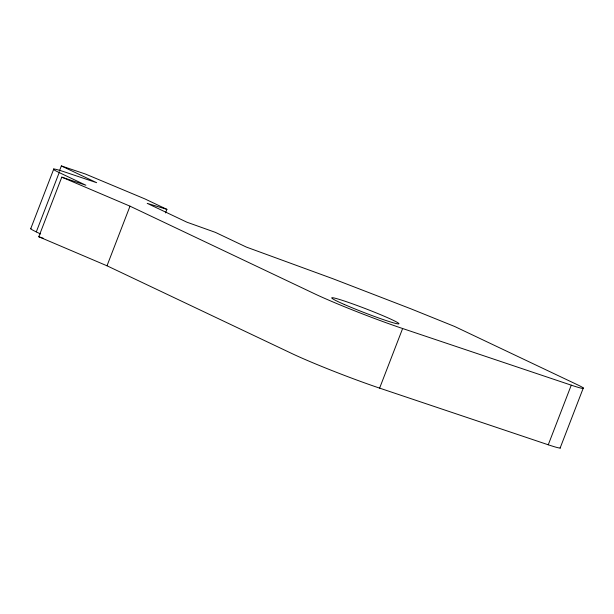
<?xml version="1.0" encoding="UTF-8"?>
<svg xmlns="http://www.w3.org/2000/svg" width="614" height="614" viewBox="0 0 614 614"><rect width="100%" height="100%" fill="white"/><g stroke="black" fill="none" stroke-linecap="round" stroke-linejoin="round"><path stroke-width="0.92" d="M30.7 228.792L53.771 169.011M59.297 171.283L61.354 165.941L85.446 174.038L144.835 198.882L166.901 209.359L165.527 212.92M40.585 233.988L36.295 231.9L59.197 172.565A32.005 1.842 21.1 0 1 65.637 172.281L96.651 182.696L61.354 165.941M560.29 447.606A32.005 1.842 21.1 0 1 548.264 444.789L379.621 388.125A67.609 3.891 21.1 0 1 291.443 353.334L107.005 265.793L38.789 236.758L61.791 177.147L85.883 185.236L59.197 172.565M107.005 265.793L130.007 206.174L61.791 177.147M379.621 388.125L402.623 328.513L571.258 385.17L548.256 444.789M560.121 448.059L583.3 387.994M166.901 209.359L147.222 203.357L186.932 222.207L215.437 232.391L246.291 247.051L332.942 278.741L410.889 308.819L454.629 326.479L577.705 384.886A32.005 1.842 21.1 0 1 571.258 385.17M38.789 236.758L43.249 238.255M130.007 206.174L314.445 293.722A67.609 3.891 21.1 0 0 402.623 328.513M36.295 231.892A32.005 1.842 21.1 0 1 30.877 228.347M344.3 304.46A36.003 2.072 21.1 0 0 398.547 323.923A36.003 2.072 21.1 0 0 353.173 304.068A36.003 2.072 21.1 0 0 344.3 304.46"/></g></svg>
